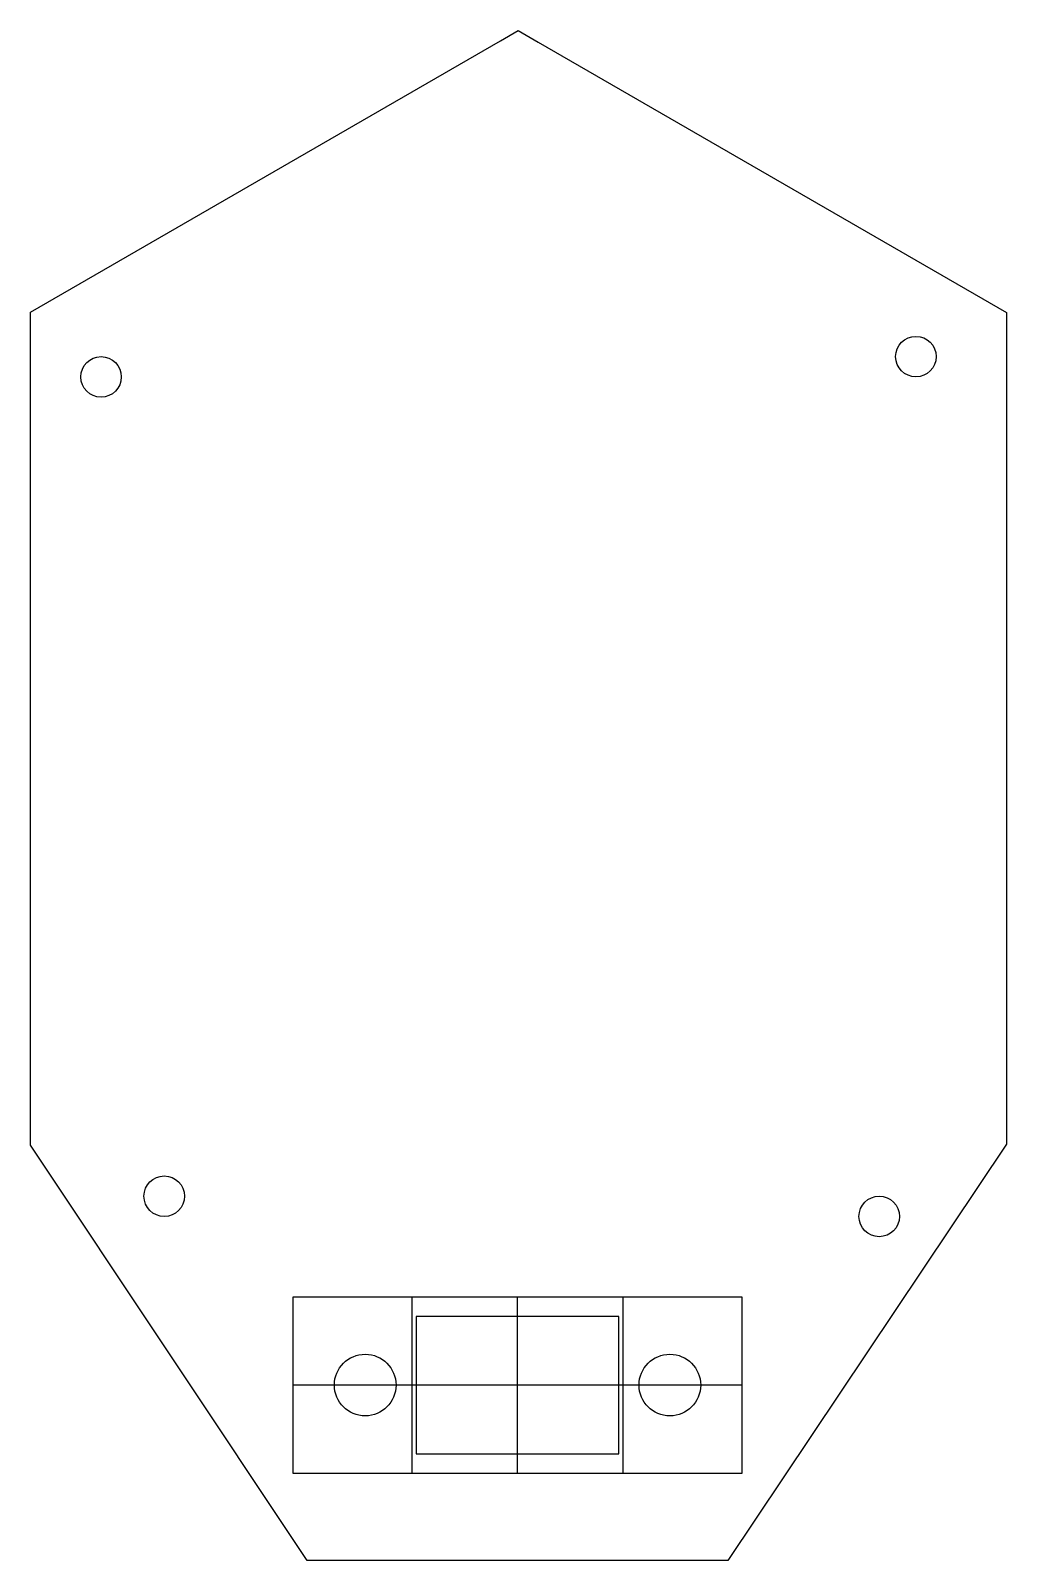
# Model space of a CAD drawing. Header units: inches. Extents: x -2.18 to 0, y -3.42 to 0.
import ezdxf

# ---------------------------------------------------------------- set-up
doc = ezdxf.new("R2010")
doc.units = ezdxf.units.IN
doc.layers.get('0').update_dxf_attribs({"linetype": 'CONTINUOUS'})

msp = doc.modelspace()

# ---------------------------------------------------------------- linework, layer by layer
for p, q in [((-1.093, -3.2244), (-1.093, -2.8307)), ((-0.591, -3.0276), (-1.595, -3.0276))]:
    msp.add_line(p, q)
for points in [[(-2.1815, -2.4915), (-2.1815, -0.6293), (-1.1311, -0.0229), (-1.0914, 0), (-1.0468, -0.0258), (0, -0.6301), (0, -2.4887), (-0.6231, -3.4194), (-1.5629, -3.4194)], [(-1.595, -3.2244), (-0.591, -3.2244), (-0.591, -2.8307), (-1.595, -2.8307)], [(-1.3292, -3.2244), (-0.8568, -3.2244), (-0.8568, -2.8307), (-1.3292, -2.8307)], [(-1.3194, -3.1811), (-0.8666, -3.1811), (-0.8666, -2.8741), (-1.3194, -2.8741)]]:
    msp.add_lwpolyline(points, close=True)
for centre, radius in [((-0.2023, -0.7288), 0.0453), ((-2.0241, -0.7741), 0.0453), ((-1.8827, -2.6054), 0.0453), ((-0.2843, -2.6506), 0.0453), ((-1.4335, -3.0276), 0.0689), ((-0.7524, -3.0276), 0.0689)]:
    msp.add_circle(centre, radius)

doc.saveas('drawing.dxf')
